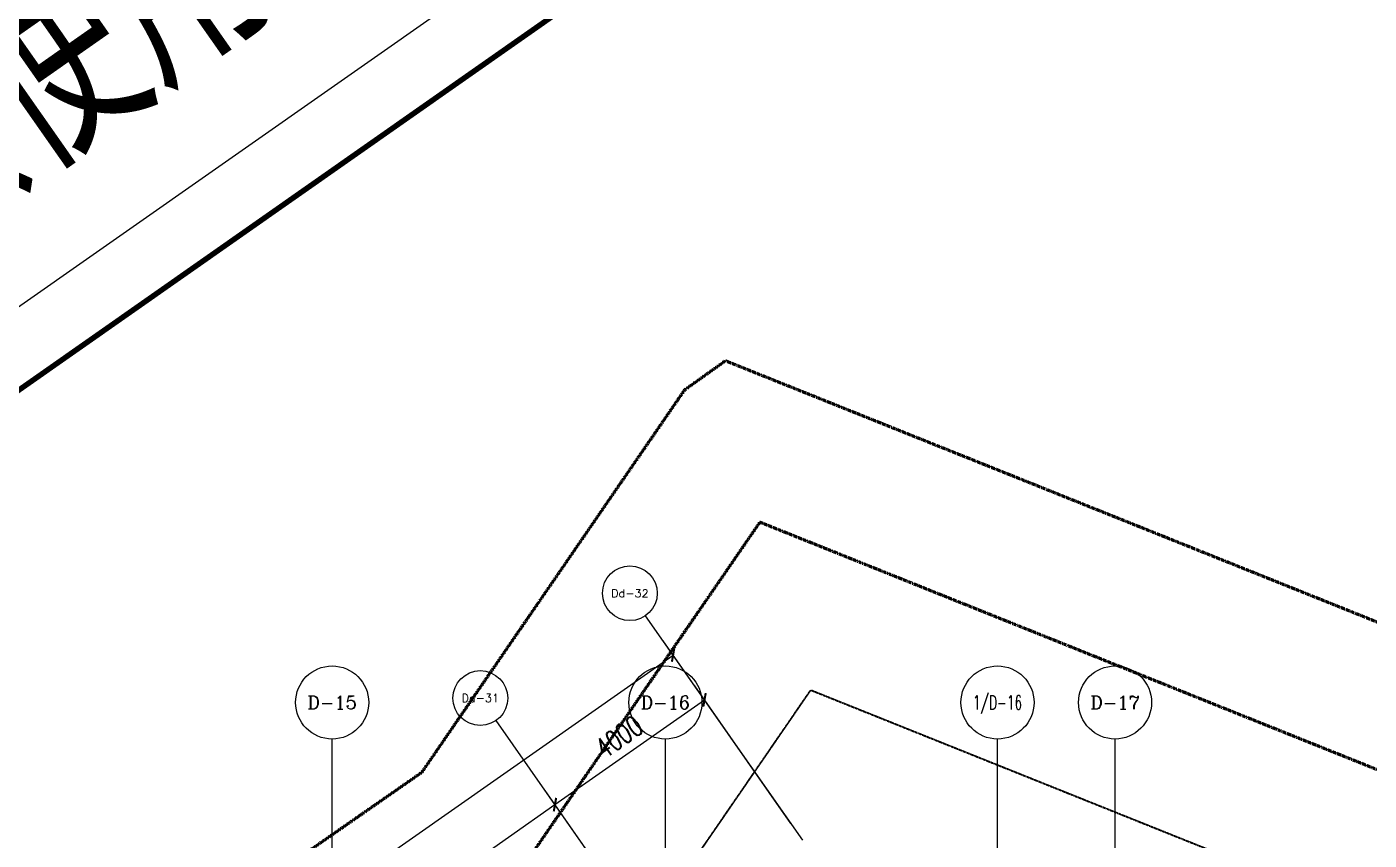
# Model space of a CAD drawing. Header units: millimetres. Extents: x 1089227 to 13101469, y 618865 to 10240562.
# Drawn here: x 1848248 to 1877652, y 4968347 to 4986156 of the extents above; entities that cross this region are included whole.
import ezdxf
from ezdxf.enums import TextEntityAlignment as Align

# ---------------------------------------------------------------- set-up
doc = ezdxf.new("R2010")
doc.units = ezdxf.units.MM
doc.header["$LTSCALE"] = 1000
doc.header["$PDMODE"] = 3
doc.header["$PDSIZE"] = 200
doc.linetypes.add('A09-G-CTRL-用地红线+建筑退线_设计区$0$A02-G-MAIN-用地红线+退线_设计区$0$Redline1', pattern=[20, 10, -2, 2, -2, 2, -2])
doc.linetypes.add('A09-G-CTRL-用地红线+建筑退线_设计区$0$Controlline1', pattern=[12.8, 8, -1.6, 1.6, -1.6])
doc.layers.get('0').update_dxf_attribs({"linetype": 'CONTINUOUS'})
doc.layers.get('Defpoints').update_dxf_attribs({"linetype": 'CONTINUOUS'})
doc.layers.add('A09-G-CTRL-用地红线+建筑退线_设计区$0$Z-REDL(用地红线)', color=10, linetype='CONTINUOUS', lineweight=60)
doc.layers.add('A09-G-CTRL-用地红线+建筑退线_设计区$0$Z-REDL-CTRL(建筑控制线)', color=40, linetype='CONTINUOUS', lineweight=35)
for name, color, linetype in [('AXIS', 3, 'CONTINUOUS'), ('AXIS_TEXT', 7, 'CONTINUOUS'), ('LWK-轴线-编号', 7, 'CONTINUOUS'), ('TK', 4, 'CONTINUOUS'), ('TK-TEXT', 7, 'CONTINUOUS'), ('VHBoundary', 4, 'CONTINUOUS')]:
    doc.layers.add(name, color=color, linetype=linetype)
doc.layers.add('TK-MEMO', color=8, linetype='CONTINUOUS', plot=False)
doc.styles.add('_TCH_AXIS', font='COMPLEX', dxfattribs={"bigfont": 'AllInOneBig.shx'})
doc.styles.add('_TCH_DIM_T3', font='SIMPLEX', dxfattribs={"width": 0.705882, "bigfont": 'AllInOneBig.shx'})
doc.styles.add('COMPLEX', font='COMPLEX', dxfattribs={"bigfont": 'AllInOneBig.shx'})
doc.styles.add('SADITK', font='sadixcsg.shx', dxfattribs={"bigfont": 'AllInOneBig.shx'})
doc.styles.add('SADITK-SX', font='simfang.ttf', dxfattribs={"width": 0.7})
doc.dimstyles.new('_TCH_ARCH&&150', dxfattribs={"dimtxt": 446.25, "dimasz": 150, "dimexe": 375, "dimexo": 450, "dimgap": 189.375, "dimtad": 1, "dimdec": 0, "dimzin": 0, "dimdsep": 46, "dimtxsty": '_TCH_DIM_T3', "dimblk": 'ARCHTICK', "dimcen": 0.09, "dimclrt": 7, "dimazin": 2, "dimtfac": 1, "dimtdec": 0, "dimtix": 1, "dimtmove": 2, "dimatfit": 3, "dimfxl": 0, "dimtolj": 1, "dimtzin": 0, "dimarcsym": 0})

# ---------------------------------------------------------------- blocks, each defined once
blk = doc.blocks.new('0323最综用地红线')
at = {"layer": 'A09-G-CTRL-用地红线+建筑退线_设计区$0$Z-REDL(用地红线)', "color": 1, "linetype": 'A09-G-CTRL-用地红线+建筑退线_设计区$0$A02-G-MAIN-用地红线+退线_设计区$0$Redline1', "ltscale": 0.0005}
for points in [[(8157094, 3591770), (8196348, 3620115), (8200699, 3623266), (8228263, 3643169), (8257315, 3660856), (8291051, 3684311), (8296809, 3692687), (8297698, 3693321), (8324721, 3682492), (8331672, 3691189), (8337779, 3699189), (8344073, 3694590)], [(8159695, 3589947), (8198106, 3617684), (8202457, 3620835), (8229924, 3640668), (8258953, 3658341), (8293213, 3682161), (8298455, 3689786), (8325674, 3678878), (8334036, 3689342), (8338381, 3695033), (8343653, 3691181)]]:
    blk.add_lwpolyline(points, dxfattribs=at)
at = {"layer": 'A09-G-CTRL-用地红线+建筑退线_设计区$0$Z-REDL-CTRL(建筑控制线)', "linetype": 'A09-G-CTRL-用地红线+建筑退线_设计区$0$Controlline1', "ltscale": 0.0005, "flags": 128}
blk.add_lwpolyline([(8299567, 3686108), (8326626, 3675265), (8336400, 3687495), (8338983, 3690878), (8341712, 3688883), (8341724, 3688834), (8348492, 3681996), (8336495, 3657264), (8335815, 3655857), (8334921, 3653765), (8334408, 3652495), (8333554, 3650188), (8332762, 3647815), (8332296, 3646270), (8331866, 3644682), (8331460, 3643007), (8331063, 3641145), (8330737, 3639422), (8330293, 3636480), (8330017, 3634043), (8329761, 3630317), (8329732, 3627942), (8329763, 3625708), (8329928, 3622644), (8330113, 3620704), (8330325, 3618642), (8330653, 3615645), (8331572, 3606971), (8333151, 3600656), (8334420, 3595620), (8335099, 3592902), (8332162, 3588340), (8329462, 3587873), (8325135, 3587049), (8322510, 3586515), (8319525, 3585891), (8317926, 3585544), (8316578, 3585249), (8315535, 3585011), (8313300, 3584499), (8310791, 3583894), (8309251, 3583537), (8305740, 3582637), (8303918, 3582156), (8302104, 3581668), (8299703, 3581012), (8297227, 3580315), (8295056, 3579682), (8292998, 3579074), (8290643, 3578358), (8288572, 3577710), (8287591, 3577398), (8286161, 3576940), (8284503, 3576401), (8282624, 3575767), (8281086, 3575247), (8278146, 3574222), (8273894, 3572680), (8272471, 3572149), (8271089, 3571640), (8267888, 3570407), (8264331, 3569000), (8260702, 3567515), (8258549, 3566609), (8254947, 3565066), (8252185, 3563832), (8250834, 3563232), (8249176, 3562470), (8247994, 3561930), (8245505, 3560754), (8242980, 3559544), (8239801, 3558013), (8237959, 3557076), (8235838, 3555996), (8233384, 3554698), (8228450, 3552051), (8226178, 3550787), (8222141, 3548504), (8215629, 3544667), (8213710, 3543497), (8193657, 3531175), (8180322, 3522990), (8166408, 3514440), (8156991, 3508658), (8151138, 3505062), (8142685, 3507267), (8121171, 3545747), (8120724, 3546549), (8120233, 3547383), (8119272, 3548967), (8118108, 3550752), (8117067, 3552244), (8115806, 3553970), (8115672, 3554140), (8146431, 3575790), (8162146, 3587599), (8162295, 3588125), (8199863, 3615253), (8204215, 3618404), (8231584, 3638167), (8260590, 3655826), (8295376, 3680010)], close=True, dxfattribs=at)
blk = doc.blocks.new('template_31-施工图_A0_A0_1.0000_3fa9c08c64a9101061c9a26412af947e', base_point=(-1189, 0))
at = {"layer": 'TK'}
blk.add_lwpolyline([(-1189, 841), (1189, 841), (1189, 0), (-1189, 0)], close=True, dxfattribs=at)
at = {"layer": 'TK', "const_width": 0.8}
blk.add_lwpolyline([(-1164, 831), (-1164, 10), (1179, 10), (1179, 831)], close=True, dxfattribs=at)
at = {"layer": 'VHBoundary'}
blk.add_lwpolyline([(-1189, 841), (1189, 841), (1189, 0), (-1189, 0)], close=True, dxfattribs=at)
at = {"layer": 'TK-MEMO', "style": 'SADITK', "width": 0.8}
blk.add_text('2.人名之间须用，且只使用一个空格分隔，否则签字将出错。', height=28.5, dxfattribs=at).set_placement((407.72, 845.04), align=Align.BOTTOM_LEFT)
at = {"layer": 'TK-TEXT', "style": 'SADITK-SX', "width": 0.7}
for tag, p in [('市政会签', (-1176, 381.5)), ('园林会签', (-1176, 343.5)), ('幕墙会签', (-1176, 305.5)), ('装饰会签', (-1176, 267.5)), ('燃气会签', (-1176, 229.5)), ('暖通会签', (-1176, 191.5)), ('电气会签', (-1176, 153.5)), ('给排水会签', (-1176, 115.5)), ('结构会签', (-1176, 77.5)), ('建筑会签', (-1176, 39.5))]:
    blk.add_attdef(tag, text='', height=4, rotation=90, dxfattribs=at).set_placement(p, align=Align.MIDDLE_CENTER)
for tag, height, p in [('专业审定', 4, (1134.75, 268)), ('专业审核', 4, (1134.75, 248)), ('项目负责1', 4, (1134.75, 238)), ('项目负责2', 4, (1134.75, 228)), ('专业负责1', 4, (1134.75, 218)), ('专业负责2', 4, (1134.75, 208)), ('专业校对', 4, (1134.75, 198)), ('专业设计', 4, (1134.75, 188)), ('方案设计', 4, (1134.75, 178)), ('专业制图', 4, (1134.75, 168)), ('建设单位_001', 4, (1148.5, 140)), ('建设地点_001', 4, (1148.5, 124)), ('工程名称_001', 4, (1148.5, 106)), ('子项名称_001', 4, (1148.5, 86)), ('图纸名称_001', 4, (1148.5, 66)), ('版次', 4, (1129.5, 53)), ('日期', 4, (1165, 53)), ('图别', 4, (1129.5, 43)), ('图号', 4, (1165, 43)), ('合同号', 4, (1136, 30)), ('项目编号1', 2, (1114.06, 13.58)), ('阶段编号1', 2, (1132.25, 13.75)), ('子项编号1', 2, (1144.75, 13.75))]:
    blk.add_attdef(tag, text='', height=height, dxfattribs=at).set_placement(p, align=Align.MIDDLE_CENTER)
blk = doc.blocks.new('_AXISO')
blk.add_circle((0, 0), 0.5)
at = {"layer": 'AXIS_TEXT', "style": 'COMPLEX', "width": 1.041667}
blk.add_attdef('A', text='', height=0.56, dxfattribs=at).set_placement((-0.25, -0.28), (0.25, -0.28), align=Align.FIT)
blk = doc.blocks.new('_ArchTick')
at = {"color": 0, "linetype": 'ByBlock', "const_width": 0.3}
blk.add_lwpolyline([(-0.71, -0.71), (0.71, 0.71)], dxfattribs=at)
blk = doc.blocks.new('*D470')
at = {"layer": 'AXIS', "color": 0, "lineweight": -2, "transparency": 16777216}
for p, q in [((-36450, 143503), (-39246, 147497)), ((-220421, 20154), (-39031, 147189)), ((-217839, 16468), (-220636, 20461))]:
    blk.add_line(p, q, dxfattribs=at)
at = {"layer": 'Defpoints', "color": 0, "transparency": 16777216}
for p in [(-39031, 147189), (-36192, 143135), (-217581, 16100)]:
    blk.add_point(p, dxfattribs=at)
at = {"layer": 'AXIS', "color": 0, "lineweight": -2, "transparency": 16777216, "xscale": 150, "yscale": 150, "zscale": 150}
for p, rotation in [((-39031, 147189), 35.00532206532372), ((-220421, 20154), 215.0053220653237)]:
    blk.add_blockref('_ArchTick', p, dxfattribs=dict(at, rotation=rotation))
at = {"layer": 'AXIS', "color": 7, "transparency": 16777216, "insert": (-129962, 84010), "char_height": 446.2, "attachment_point": 5, "rotation": 35.0053, "style": '_TCH_DIM_T3'}
blk.add_mtext('\\A1;221450', dxfattribs=at)
blk = doc.blocks.new('*D500')
at = {"layer": 'AXIS', "color": 0, "lineweight": -2, "transparency": 16777216}
for p, q in [((-39726, 141209), (-41834, 144219)), ((-47189, 140011), (-41619, 143912)), ((-45296, 137308), (-47404, 140318))]:
    blk.add_line(p, q, dxfattribs=at)
at = {"layer": 'Defpoints', "color": 0, "transparency": 16777216}
for p in [(-41619, 143912), (-39468, 140840), (-45038, 136939)]:
    blk.add_point(p, dxfattribs=at)
at = {"layer": 'AXIS', "color": 0, "lineweight": -2, "transparency": 16777216, "xscale": 150, "yscale": 150, "zscale": 150}
for p, rotation in [((-41619, 143912), 35.00532206532372), ((-47189, 140011), 215.0053220653237)]:
    blk.add_blockref('_ArchTick', p, dxfattribs=dict(at, rotation=rotation))
at = {"layer": 'AXIS', "color": 7, "transparency": 16777216, "insert": (-44641, 142299), "char_height": 446.2, "attachment_point": 5, "rotation": 35.0053, "style": '_TCH_DIM_T3'}
blk.add_mtext('\\A1;6800', dxfattribs=at)
blk = doc.blocks.new('*D501')
at = {"layer": 'AXIS', "color": 0, "lineweight": -2, "transparency": 16777216}
for p, q in [((-36450, 143503), (-38558, 146514)), ((-41619, 143912), (-38343, 146207)), ((-39726, 141209), (-41834, 144219))]:
    blk.add_line(p, q, dxfattribs=at)
at = {"layer": 'Defpoints', "color": 0, "transparency": 16777216}
for p in [(-38343, 146207), (-36192, 143135), (-39468, 140840)]:
    blk.add_point(p, dxfattribs=at)
at = {"layer": 'AXIS', "color": 0, "lineweight": -2, "transparency": 16777216, "xscale": 150, "yscale": 150, "zscale": 150}
for p, rotation in [((-38343, 146207), 35.00532206532174), ((-41619, 143912), 215.0053220653217)]:
    blk.add_blockref('_ArchTick', p, dxfattribs=dict(at, rotation=rotation))
at = {"layer": 'AXIS', "color": 7, "transparency": 16777216, "insert": (-40218, 145397), "char_height": 446.2, "attachment_point": 5, "rotation": 35.0053, "style": '_TCH_DIM_T3'}
blk.add_mtext('\\A1;4000', dxfattribs=at)
blk = doc.blocks.new('裙房轴网260428')
at = {"layer": 'AXIS'}
for p, q in [((-36191.5, 143134.9), (-39633.4, 148049.5)), ((-39467.9, 140840.3), (-42909.8, 145754.9)), ((-46500, 137349.7), (-46500, 145349.7)), ((-39200, 137349.7), (-39200, 145349.7)), ((-31925, 137349.7), (-31925, 145349.7)), ((-29350, 137349.7), (-29350, 145349.7))]:
    blk.add_line(p, q, dxfattribs=at)
ref = blk.add_blockref('_AXISO', (-39977.6, 148541), dxfattribs=dict(at, xscale=1200, yscale=1200, zscale=1200))
ref.add_attrib('A', 'Dd-32', dxfattribs={"layer": 'AXIS_TEXT', "height": 169.39, "style": '_TCH_AXIS'}).set_placement((-40389, 148456.3), (-39566.2, 148456.3), align=Align.FIT)
ref = blk.add_blockref('_AXISO', (-46500, 146149.7), dxfattribs=dict(at, xscale=1600, yscale=1600, zscale=1600))
ref.add_attrib('A', 'D-15', dxfattribs={"layer": 'LWK-轴线-编号', "height": 294.69, "style": '_TCH_AXIS'}).set_placement((-47040.3, 146002.4), (-45959.7, 146002.4), align=Align.FIT)
ref = blk.add_blockref('_AXISO', (-43254, 146246.3), dxfattribs=dict(at, xscale=1200, yscale=1200, zscale=1200))
ref.add_attrib('A', 'Dd-31', dxfattribs={"layer": 'AXIS_TEXT', "height": 177.74, "style": '_TCH_AXIS'}).set_placement((-43664.5, 146157.5), (-42843.5, 146157.5), align=Align.FIT)
ref = blk.add_blockref('_AXISO', (-39200, 146149.7), dxfattribs=dict(at, xscale=1600, yscale=1600, zscale=1600))
ref.add_attrib('A', 'D-16', dxfattribs={"layer": 'LWK-轴线-编号', "height": 294.69, "style": '_TCH_AXIS'}).set_placement((-39740.3, 146002.4), (-38659.7, 146002.4), align=Align.FIT)
ref = blk.add_blockref('_AXISO', (-31925, 146149.7), dxfattribs=dict(at, xscale=1600, yscale=1600, zscale=1600))
ref.add_attrib('A', '1/D-16', dxfattribs={"layer": 'LWK-轴线-编号', "height": 302.69, "style": '_TCH_AXIS', "width": 0.65625}).set_placement((-32464.2, 145998.4), (-31385.8, 145998.4), align=Align.FIT)
ref = blk.add_blockref('_AXISO', (-29350, 146149.7), dxfattribs=dict(at, xscale=1600, yscale=1600, zscale=1600))
ref.add_attrib('A', 'D-17', dxfattribs={"layer": 'LWK-轴线-编号', "height": 294.69, "style": '_TCH_AXIS'}).set_placement((-29890.3, 146002.4), (-28809.7, 146002.4), align=Align.FIT)
for p1, p2, distance, picture, middle in [((-217580.9, 16099.6), (-36191.5, 143134.9), 4950, '*D470', (-129962.4, 84009.6)), ((-39467.9, 140840.3), (-36191.5, 143134.9), 3750, '*D501', (-40217.5, 145397.1)), ((-45037.8, 136939.5), (-39467.9, 140840.3), 3750, '*D500', (-44640.7, 142299.4))]:
    dim = blk.add_aligned_dim(p1=p1, p2=p2, distance=distance, dimstyle='_TCH_ARCH&&150', dxfattribs=at)
    dim.commit()
    dim.dimension.update_dxf_attribs({"geometry": picture, "text_midpoint": middle})
blk = doc.blocks.new('04地块地下轴网260428')
blk.add_blockref('裙房轴网260428', (0, 0))

msp = doc.modelspace()

# ---------------------------------------------------------------- block references
at = {"xscale": 150, "yscale": 150, "zscale": 150, "rotation": 35.00532206532363}
msp.add_blockref('template_31-施工图_A0_A0_1.0000_3fa9c08c64a9101061c9a26412af947e', (1698846.852, 4721512.469), dxfattribs=at)
for name, p in [('0323最综用地红线', (-6434145.536, 1285525.343)), ('04地块地下轴网260428', (1901435.755, 4825211.796))]:
    msp.add_blockref(name, p)

doc.saveas('drawing.dxf')
